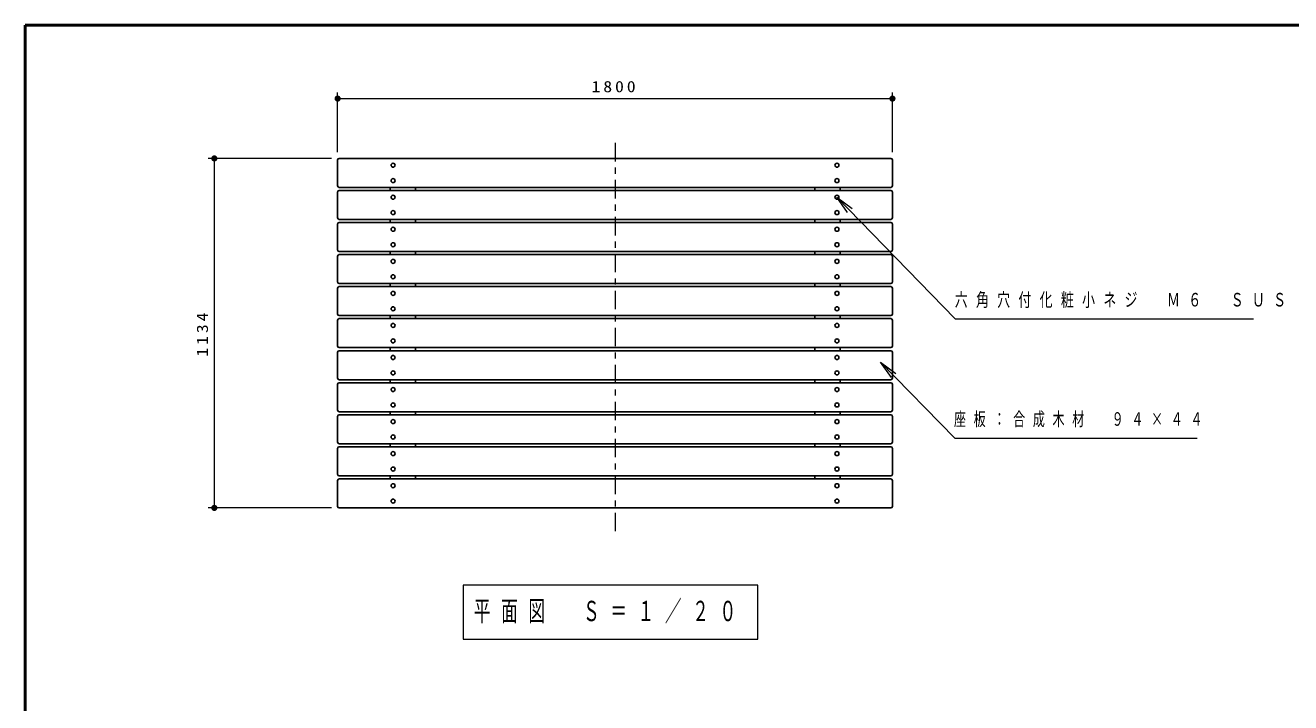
# Model space of a CAD drawing. Units: millimetres on the paper, scale 1:20. Extents: x -365 to 4, y -33 to 257.
# Drawn here: x -365 to -159.7, y 147.1 to 257 of the extents above; entities that cross this region are included whole.
import ezdxf

# ---------------------------------------------------------------- set-up
doc = ezdxf.new("R2010")
doc.units = ezdxf.units.MM
doc.linetypes.add('USER2', pattern=[6, 3, -1, 1, -1])
doc.layers.add('CLASS1', color=7, linetype='Continuous', lineweight=25)
doc.layers.add('NAKAMURA図枠', color=7, linetype='Continuous', lineweight=13)
doc.styles.add('ＭＳ ゴシック', font='')
doc.styles.get('ＭＳ ゴシック').set_extended_font_data('MS Gothic')

# ---------------------------------------------------------------- blocks, each defined once
blk = doc.blocks.new('filled_dot')
at = {"color": 0, "linetype": 'Continuous', "lineweight": -2, "const_width": 1.25}
blk.add_lwpolyline([(-0.625, 0, 1), (0.625, 0, 1)], format="xyb", close=True, dxfattribs=at)

msp = doc.modelspace()

# ---------------------------------------------------------------- linework, layer by layer
at = {"layer": 'CLASS1', "lineweight": 13}
for p, q in [((-314.336, 236.403), (-314.336, 246.109)), ((-314.336, 245.109), (-224.336, 245.109)), ((-224.336, 236.403), (-224.336, 246.109)), ((-315.336, 235.403), (-335.336, 235.403)), ((-334.336, 178.703), (-334.336, 235.403)), ((-231.603, 226.603), (-233.336, 229.103)), ((-233.336, 229.103), (-230.886, 227.301)), ((-233.336, 229.103), (-231.245, 226.952)), ((-224.512, 199.831), (-226.25, 202.327)), ((-226.25, 202.327), (-223.797, 200.53)), ((-226.25, 202.327), (-224.154, 200.181)), ((-315.336, 178.703), (-335.336, 178.703)), ((-293.999, 166.18), (-293.999, 157.38)), ((-246.199, 166.18), (-293.999, 166.18)), ((-246.199, 157.38), (-246.199, 166.18)), ((-293.999, 157.38), (-246.199, 157.38))]:
    msp.add_line(p, q, dxfattribs=at)
at = {"layer": 'CLASS1', "linetype": 'USER2', "lineweight": 13}
msp.add_line((-269.336, 237.921), (-269.336, 174.534), dxfattribs=at)
at = {"layer": 'CLASS1', "color": 4}
for p, q in [((-314.336, 230.953), (-314.336, 235.153)), ((-314.086, 235.403), (-224.586, 235.403)), ((-224.336, 230.953), (-224.336, 235.153)), ((-314.336, 225.753), (-314.336, 229.953)), ((-314.086, 230.703), (-224.586, 230.703)), ((-314.086, 230.203), (-224.586, 230.203)), ((-224.336, 225.753), (-224.336, 229.953)), ((-314.336, 220.553), (-314.336, 224.753)), ((-314.086, 225.503), (-224.586, 225.503)), ((-314.086, 225.003), (-224.586, 225.003)), ((-224.336, 220.553), (-224.336, 224.753)), ((-314.086, 220.303), (-224.586, 220.303)), ((-314.086, 219.803), (-224.586, 219.803)), ((-314.336, 215.353), (-314.336, 219.553)), ((-224.336, 215.353), (-224.336, 219.553)), ((-314.336, 214.353), (-314.336, 210.153)), ((-314.086, 215.103), (-224.586, 215.103)), ((-314.086, 214.603), (-224.586, 214.603)), ((-224.336, 214.353), (-224.336, 210.153)), ((-314.086, 209.903), (-224.586, 209.903)), ((-314.086, 209.403), (-224.586, 209.403)), ((-314.336, 209.153), (-314.336, 204.953)), ((-224.336, 209.153), (-224.336, 204.953)), ((-314.336, 199.753), (-314.336, 203.953)), ((-314.086, 204.703), (-224.586, 204.703)), ((-314.086, 204.203), (-224.586, 204.203)), ((-224.336, 199.753), (-224.336, 203.953)), ((-314.086, 199.503), (-224.586, 199.503)), ((-314.336, 194.553), (-314.336, 198.753)), ((-314.086, 199.003), (-224.586, 199.003)), ((-224.336, 194.553), (-224.336, 198.753)), ((-314.336, 189.353), (-314.336, 193.553)), ((-314.086, 194.303), (-224.586, 194.303)), ((-314.086, 193.803), (-224.586, 193.803)), ((-224.336, 189.353), (-224.336, 193.553)), ((-314.086, 189.103), (-224.586, 189.103)), ((-314.336, 188.353), (-314.336, 184.153)), ((-314.086, 188.603), (-224.586, 188.603)), ((-224.336, 188.353), (-224.336, 184.153)), ((-314.336, 183.153), (-314.336, 178.953)), ((-314.086, 183.903), (-224.586, 183.903)), ((-314.086, 183.403), (-224.586, 183.403)), ((-224.336, 183.153), (-224.336, 178.953)), ((-314.086, 178.703), (-224.586, 178.703))]:
    msp.add_line(p, q, dxfattribs=at)
at = {"layer": 'CLASS1'}
for p, q in [((-305.836, 230.203), (-305.836, 230.703)), ((-301.724, 230.203), (-301.724, 230.703)), ((-236.949, 230.203), (-236.949, 230.703)), ((-232.836, 230.203), (-232.836, 230.703)), ((-305.836, 225.003), (-305.836, 225.503)), ((-301.724, 225.003), (-301.724, 225.503)), ((-236.949, 225.003), (-236.949, 225.503)), ((-232.836, 225.003), (-232.836, 225.503)), ((-305.836, 219.803), (-305.836, 220.303)), ((-301.724, 219.803), (-301.724, 220.303)), ((-236.949, 219.803), (-236.949, 220.303)), ((-232.836, 219.803), (-232.836, 220.303)), ((-305.836, 214.603), (-305.836, 215.103)), ((-301.724, 214.603), (-301.724, 215.103)), ((-236.949, 214.603), (-236.949, 215.103)), ((-232.836, 214.603), (-232.836, 215.103)), ((-305.836, 209.403), (-305.836, 209.903)), ((-301.724, 209.403), (-301.724, 209.903)), ((-236.949, 209.403), (-236.949, 209.903)), ((-232.836, 209.403), (-232.836, 209.903)), ((-305.836, 204.203), (-305.836, 204.703)), ((-301.724, 204.203), (-301.724, 204.703)), ((-236.949, 204.203), (-236.949, 204.703)), ((-232.836, 204.203), (-232.836, 204.703)), ((-305.836, 199.003), (-305.836, 199.503)), ((-301.724, 199.003), (-301.724, 199.503)), ((-236.949, 199.003), (-236.949, 199.503)), ((-232.836, 199.003), (-232.836, 199.503)), ((-305.836, 193.803), (-305.836, 194.303)), ((-301.724, 193.803), (-301.724, 194.303)), ((-236.949, 193.803), (-236.949, 194.303)), ((-232.836, 193.803), (-232.836, 194.303)), ((-305.836, 188.853), (-305.836, 189.103)), ((-305.836, 188.853), (-305.836, 188.603)), ((-301.724, 188.853), (-301.724, 189.103)), ((-301.724, 188.853), (-301.724, 188.603)), ((-236.949, 188.853), (-236.949, 189.103)), ((-236.949, 188.853), (-236.949, 188.603)), ((-232.836, 188.853), (-232.836, 189.103)), ((-232.836, 188.853), (-232.836, 188.603)), ((-305.836, 183.903), (-305.836, 183.403)), ((-301.724, 183.903), (-301.724, 183.403)), ((-236.949, 183.903), (-236.949, 183.403)), ((-232.836, 183.903), (-232.836, 183.403))]:
    msp.add_line(p, q, dxfattribs=at)
at = {"layer": 'CLASS1', "lineweight": 13}
for points in [[(-233.336, 229.103), (-214.136, 209.352), (-165.763, 209.352)], [(-226.25, 202.327), (-214.208, 189.992), (-174.914, 189.992)]]:
    msp.add_lwpolyline(points, dxfattribs=at)
at = {"layer": 'CLASS1', "color": 4}
for centre in [(-305.336, 234.303), (-233.336, 234.303), (-305.336, 231.803), (-233.336, 231.803), (-305.336, 229.103), (-233.336, 229.103), (-305.336, 226.603), (-233.336, 226.603), (-305.336, 223.903), (-233.336, 223.903), (-305.336, 221.403), (-233.336, 221.403), (-305.336, 218.703), (-233.336, 218.703), (-305.336, 216.203), (-233.336, 216.203), (-305.336, 213.503), (-233.336, 213.503), (-305.336, 211.003), (-233.336, 211.003), (-305.336, 208.303), (-233.336, 208.303), (-305.336, 205.803), (-233.336, 205.803), (-305.336, 203.103), (-233.336, 203.103), (-305.336, 200.603), (-233.336, 200.603), (-305.336, 197.903), (-233.336, 197.903), (-305.336, 195.403), (-233.336, 195.403), (-305.336, 192.703), (-233.336, 192.703), (-305.336, 190.203), (-233.336, 190.203), (-305.336, 187.503), (-233.336, 187.503), (-305.336, 185.003), (-233.336, 185.003), (-305.336, 182.303), (-233.336, 182.303), (-305.336, 179.803), (-233.336, 179.803)]:
    msp.add_circle(centre, 0.325, dxfattribs=at)
for centre, start, end in [((-314.086, 235.153), 90, 180), ((-224.586, 235.153), 0, 90), ((-314.086, 230.953), 180, 270), ((-314.086, 229.953), 90, 180), ((-224.586, 230.953), 270, 0), ((-224.586, 229.953), 0, 90), ((-314.086, 225.753), 180, 270), ((-314.086, 224.753), 90, 180), ((-224.586, 225.753), 270, 0), ((-224.586, 224.753), 0, 90), ((-314.086, 220.553), 180, 270), ((-314.086, 219.553), 90, 180), ((-224.586, 220.553), 270, 0), ((-224.586, 219.553), 0, 90), ((-314.086, 215.353), 180, 270), ((-314.086, 214.353), 90, 180), ((-224.586, 215.353), 270, 0), ((-224.586, 214.353), 0, 90), ((-314.086, 210.153), 180, 270), ((-314.086, 209.153), 90, 180), ((-224.586, 210.153), 270, 0), ((-224.586, 209.153), 0, 90), ((-314.086, 204.953), 180, 270), ((-314.086, 203.953), 90, 180), ((-224.586, 204.953), 270, 0), ((-224.586, 203.953), 0, 90), ((-314.086, 199.753), 180, 270), ((-224.586, 199.753), 270, 0), ((-314.086, 198.753), 90, 180), ((-224.586, 198.753), 0, 90), ((-314.086, 194.553), 180, 270), ((-314.086, 193.553), 90, 180), ((-224.586, 194.553), 270, 0), ((-224.586, 193.553), 0, 90), ((-314.086, 189.353), 180, 270), ((-224.586, 189.353), 270, 0), ((-314.086, 188.353), 90, 180), ((-224.586, 188.353), 0, 90), ((-314.086, 184.153), 180, 270), ((-314.086, 183.153), 90, 180), ((-224.586, 184.153), 270, 0), ((-224.586, 183.153), 0, 90), ((-314.086, 178.953), 180, 270), ((-224.586, 178.953), 270, 0)]:
    msp.add_arc(centre, 0.25, start, end, dxfattribs=at)
at = {"layer": 'NAKAMURA図枠', "lineweight": 50}
for p, q in [((-365, 257), (-365, 0)), ((0, 257), (-365, 257))]:
    msp.add_line(p, q, dxfattribs=at)

# ---------------------------------------------------------------- block references
at = {"layer": 'CLASS1', "lineweight": 13, "xscale": 0.4, "yscale": 0.4}
msp.add_blockref('filled_dot', (-314.336, 245.109), dxfattribs=at)
for p, rotation in [((-224.336, 245.109), 180), ((-334.336, 235.403), 270), ((-334.336, 178.703), 90)]:
    msp.add_blockref('filled_dot', p, dxfattribs=dict(at, rotation=rotation))

# ---------------------------------------------------------------- texts
at = {"layer": 'CLASS1', "style": 'ＭＳ ゴシック'}
for s, insert, char_height, attachment_point in [('\\T1.33;\\W1.15;1800', (-269.336, 246.109), 1.833, 8), ('\\T1.64;\\W0.7;六角穴付化粧小ネジ\u3000Ｍ６\u3000ＳＵＳ', (-214.234, 212.352), 2.199, 4), ('\\T1.64;\\W0.65;座板：合成木材\u3000９４×４４', (-214.354, 192.992), 2.199, 4), ('\\T1.64;\\W0.6;平面図\u3000Ｓ＝１／２０', (-270.099, 161.78), 3.299, 5)]:
    msp.add_mtext(s, dxfattribs=dict(at, insert=insert, char_height=char_height, attachment_point=attachment_point))
at = {"layer": 'CLASS1', "insert": (-335.336, 207.053), "char_height": 1.833, "attachment_point": 8, "rotation": 90, "style": 'ＭＳ ゴシック'}
msp.add_mtext('\\T1.33;\\W1.15;1134', dxfattribs=at)

doc.saveas('drawing.dxf')
